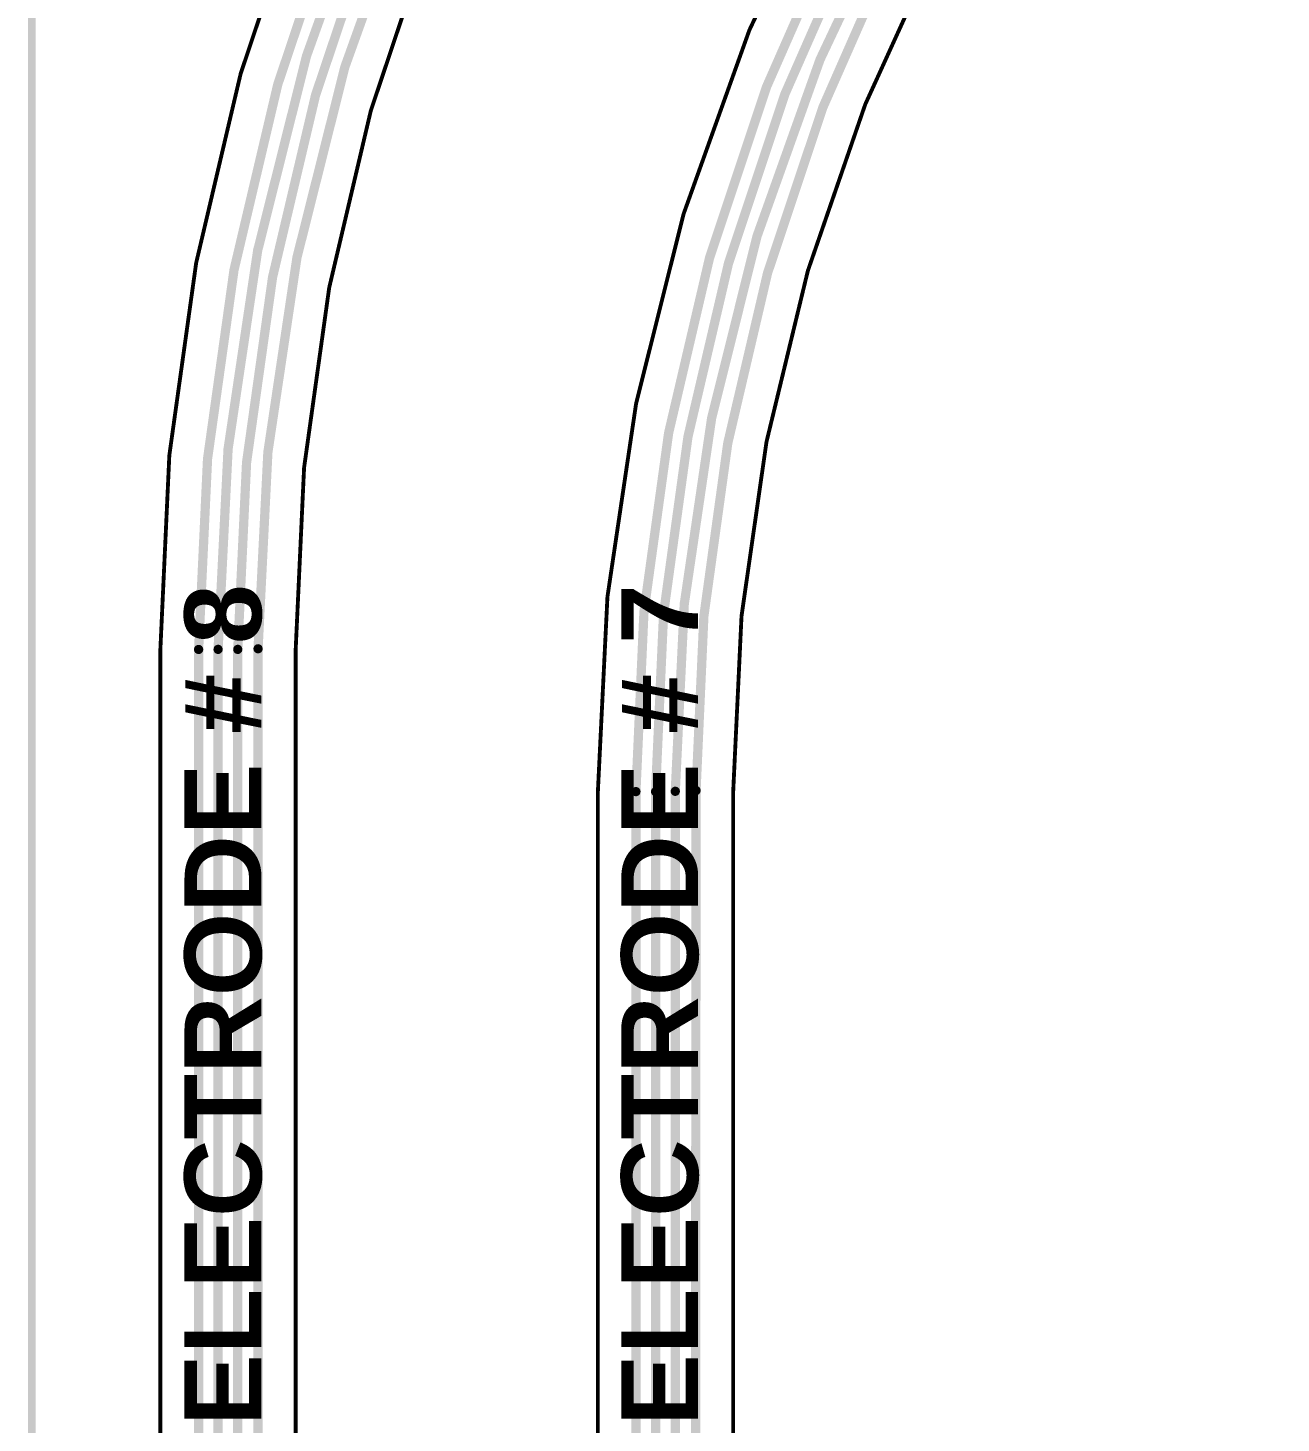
# Model space of a CAD drawing. Header units: inches. Extents: x -3.9 to 9.5, y -7 to 2.6.
# Drawn here: x -3.723 to -2.094, y -4.015 to -2.201 of the extents above; entities that cross this region are included whole.
import ezdxf

# ---------------------------------------------------------------- set-up
doc = ezdxf.new("R2010")
doc.units = ezdxf.units.IN
doc.header["$MEASUREMENT"] = 0
for name, color, linetype in [('Board Outline', 216, 'Continuous'), ('Bottom Layer', 5, 'Continuous'), ('Dimension', 6, 'Continuous'), ('Top Overlay', 2, 'Continuous')]:
    doc.layers.add(name, color=color, linetype=linetype)
doc.styles.add('Arial_Bold', font='', dxfattribs={"height": 0.2})
doc.styles.get('Arial_Bold').set_extended_font_data('Arial', bold=True)

msp = doc.modelspace()

# ---------------------------------------------------------------- linework, layer by layer
at = {"layer": 'Board Outline'}
for points in [[(-3.551126, -3.0092175, 0.005, 0.005, -0.4142195751567328), (-0.8140922, -0.2722399, 0.005, 0.005, 0)], [(-3.3751418, -3.0092175, 0.005, 0.005, -0.4142199883427267), (-0.8140922, -0.4482241, 0.005, 0.005, 0)], [(-2.9821496, -3.1944692, 0.005, 0.005, -0.4142090794588383), (-0.3928977, -0.6051777, 0.005, 0.005, 0)], [(-2.8061654, -3.1944692, 0.005, 0.005, -0.3988783474049679), (-0.5198361, -0.7845047, 0.005, 0.005, 0)], [(-3.5511279, -4.0970114, 0.005, 0.005, 0), (-3.551126, -3.0092175, 0.005, 0.005, 0)], [(-3.3751418, -4.0970119, 0.005, 0.005, 0), (-3.3751418, -3.0092175, 0.005, 0.005, 0)], [(-2.9821496, -4.0970114, 0.005, 0.005, 0), (-2.9821496, -3.1944692, 0.005, 0.005, 0)], [(-2.8061654, -4.0970119, 0.005, 0.005, 0), (-2.8061654, -3.1944692, 0.005, 0.005, 0)]]:
    msp.add_lwpolyline(points, format="xyseb", dxfattribs=at)
for points in [[(-3.552376, -3.0092175, 0.0025, 0.0025, 1), (-3.549876, -3.0092175, 0.0025, 0.0025, 1)], [(-3.552376, -3.0092175, 0.0025, 0.0025, 1), (-3.549876, -3.0092175, 0.0025, 0.0025, 1)], [(-3.3763918, -3.0092175, 0.0025, 0.0025, 1), (-3.3738918, -3.0092175, 0.0025, 0.0025, 1)], [(-3.3763918, -3.0092175, 0.0025, 0.0025, 1), (-3.3738918, -3.0092175, 0.0025, 0.0025, 1)], [(-2.9833996, -3.1944692, 0.0025, 0.0025, 1), (-2.9808996, -3.1944692, 0.0025, 0.0025, 1)], [(-2.9833996, -3.1944692, 0.0025, 0.0025, 1), (-2.9808996, -3.1944692, 0.0025, 0.0025, 1)], [(-2.8074154, -3.1944692, 0.0025, 0.0025, 1), (-2.8049154, -3.1944692, 0.0025, 0.0025, 1)], [(-2.8074154, -3.1944692, 0.0025, 0.0025, 1), (-2.8049154, -3.1944692, 0.0025, 0.0025, 1)]]:
    msp.add_lwpolyline(points, format="xyseb", close=True, dxfattribs=at)
at = {"layer": 'Bottom Layer'}
for points in [[(-3.5013654, -3.0092175, 0.012, 0.012, -0.4142135623730951), (-0.8142452, -0.3251133, 0.012, 0.012, 0)], [(-3.4760404, -3.0091133, 0.012, 0.012, -0.4142135513537978), (-0.8142452, -0.3511134, 0.012, 0.012, 0)], [(-3.4504499, -3.0091133, 0.012, 0.012, -0.4142135734834939), (-0.8142452, -0.3771133, 0.012, 0.012, 0)], [(-3.4240733, -3.0083286, 0.012, 0.012, -0.4142135286851717), (-0.8142454, -0.4031134, 0.012, 0.012, 0)], [(-2.9326547, -3.1941133, 0.012, 0.012, -0.4142135739342706), (-0.3992452, -0.6531133, 0.012, 0.012, 0)], [(-2.9070641, -3.1941133, 0.012, 0.012, -0.4142135623897687), (-0.3992452, -0.6791134, 0.012, 0.012, 0)], [(-2.8814735, -3.1936967, 0.012, 0.012, -0.4142135505909564), (-0.3982452, -0.7051133, 0.012, 0.012, 0)], [(-2.8544696, -3.1926964, 0.012, 0.012, -0.4142135861855677), (-0.3992452, -0.7311134, 0.012, 0.012, 0)], [(-3.5013654, -4.032986, 0.012, 0.012, 0), (-3.5013654, -3.0092175, 0.012, 0.012, 0)], [(-3.4760404, -4.0508433, 0.012, 0.012, 0), (-3.4760404, -3.0091133, 0.012, 0.012, 0)], [(-3.4504498, -4.0327205, 0.012, 0.012, 0), (-3.4504498, -3.0091133, 0.012, 0.012, 0)], [(-3.4240732, -4.0512931, 0.012, 0.012, 0), (-3.4240732, -3.0083286, 0.012, 0.012, 0)], [(-2.9326546, -4.0329995, 0.012, 0.012, 0), (-2.9326546, -3.1941133, 0.012, 0.012, 0)], [(-2.9070641, -4.0512926, 0.012, 0.012, 0), (-2.9070641, -3.1941133, 0.012, 0.012, 0)], [(-2.8814735, -4.0329995, 0.012, 0.012, 0), (-2.8814735, -3.1936967, 0.012, 0.012, 0)], [(-2.8550968, -4.0512926, 0.012, 0.012, 0), (-2.8544696, -3.1926963, 0.012, 0.012, 0)]]:
    msp.add_lwpolyline(points, format="xyseb", dxfattribs=at)
for points in [[(-3.5043654, -3.0092175, 0.006, 0.006, 1), (-3.4983654, -3.0092175, 0.006, 0.006, 1)], [(-3.5043654, -3.0092175, 0.006, 0.006, 1), (-3.4983654, -3.0092175, 0.006, 0.006, 1)], [(-3.4790404, -3.0091133, 0.006, 0.006, 1), (-3.4730404, -3.0091133, 0.006, 0.006, 1)], [(-3.4790404, -3.0091133, 0.006, 0.006, 1), (-3.4730404, -3.0091133, 0.006, 0.006, 1)], [(-3.4534499, -3.0091133, 0.006, 0.006, 1), (-3.4474499, -3.0091133, 0.006, 0.006, 1)], [(-3.4534498, -3.0091133, 0.006, 0.006, 1), (-3.4474498, -3.0091133, 0.006, 0.006, 1)], [(-3.4270733, -3.0083286, 0.006, 0.006, 1), (-3.4210733, -3.0083286, 0.006, 0.006, 1)], [(-3.4270732, -3.0083286, 0.006, 0.006, 1), (-3.4210732, -3.0083286, 0.006, 0.006, 1)], [(-2.9356547, -3.1941133, 0.006, 0.006, 1), (-2.9296547, -3.1941133, 0.006, 0.006, 1)], [(-2.9356546, -3.1941133, 0.006, 0.006, 1), (-2.9296546, -3.1941133, 0.006, 0.006, 1)], [(-2.9100641, -3.1941133, 0.006, 0.006, 1), (-2.9040641, -3.1941133, 0.006, 0.006, 1)], [(-2.9100641, -3.1941133, 0.006, 0.006, 1), (-2.9040641, -3.1941133, 0.006, 0.006, 1)], [(-2.8844735, -3.1936967, 0.006, 0.006, 1), (-2.8784735, -3.1936967, 0.006, 0.006, 1)], [(-2.8844735, -3.1936967, 0.006, 0.006, 1), (-2.8784735, -3.1936967, 0.006, 0.006, 1)], [(-2.8574696, -3.1926963, 0.006, 0.006, 1), (-2.8514696, -3.1926963, 0.006, 0.006, 1)], [(-2.8574696, -3.1926964, 0.006, 0.006, 1), (-2.8514696, -3.1926964, 0.006, 0.006, 1)]]:
    msp.add_lwpolyline(points, format="xyseb", close=True, dxfattribs=at)
at = {"layer": 'Dimension'}
msp.add_lwpolyline([(-3.718392, -5.2734975, 0.01, 0.01, 0), (-3.718392, 1.62, 0.01, 0.01, 0)], format="xyseb", dxfattribs=at)

# ---------------------------------------------------------------- texts
at = {"layer": 'Top Overlay', "style": 'Arial_Bold'}
for s, p in [('ELECTRODE # 8', (-3.4197905, -4.0189764)), ('ELECTRODE # 7', (-2.8517905, -4.0189764))]:
    msp.add_text(s, height=0.1, rotation=90, dxfattribs=at).set_placement(p)

doc.saveas('drawing.dxf')
